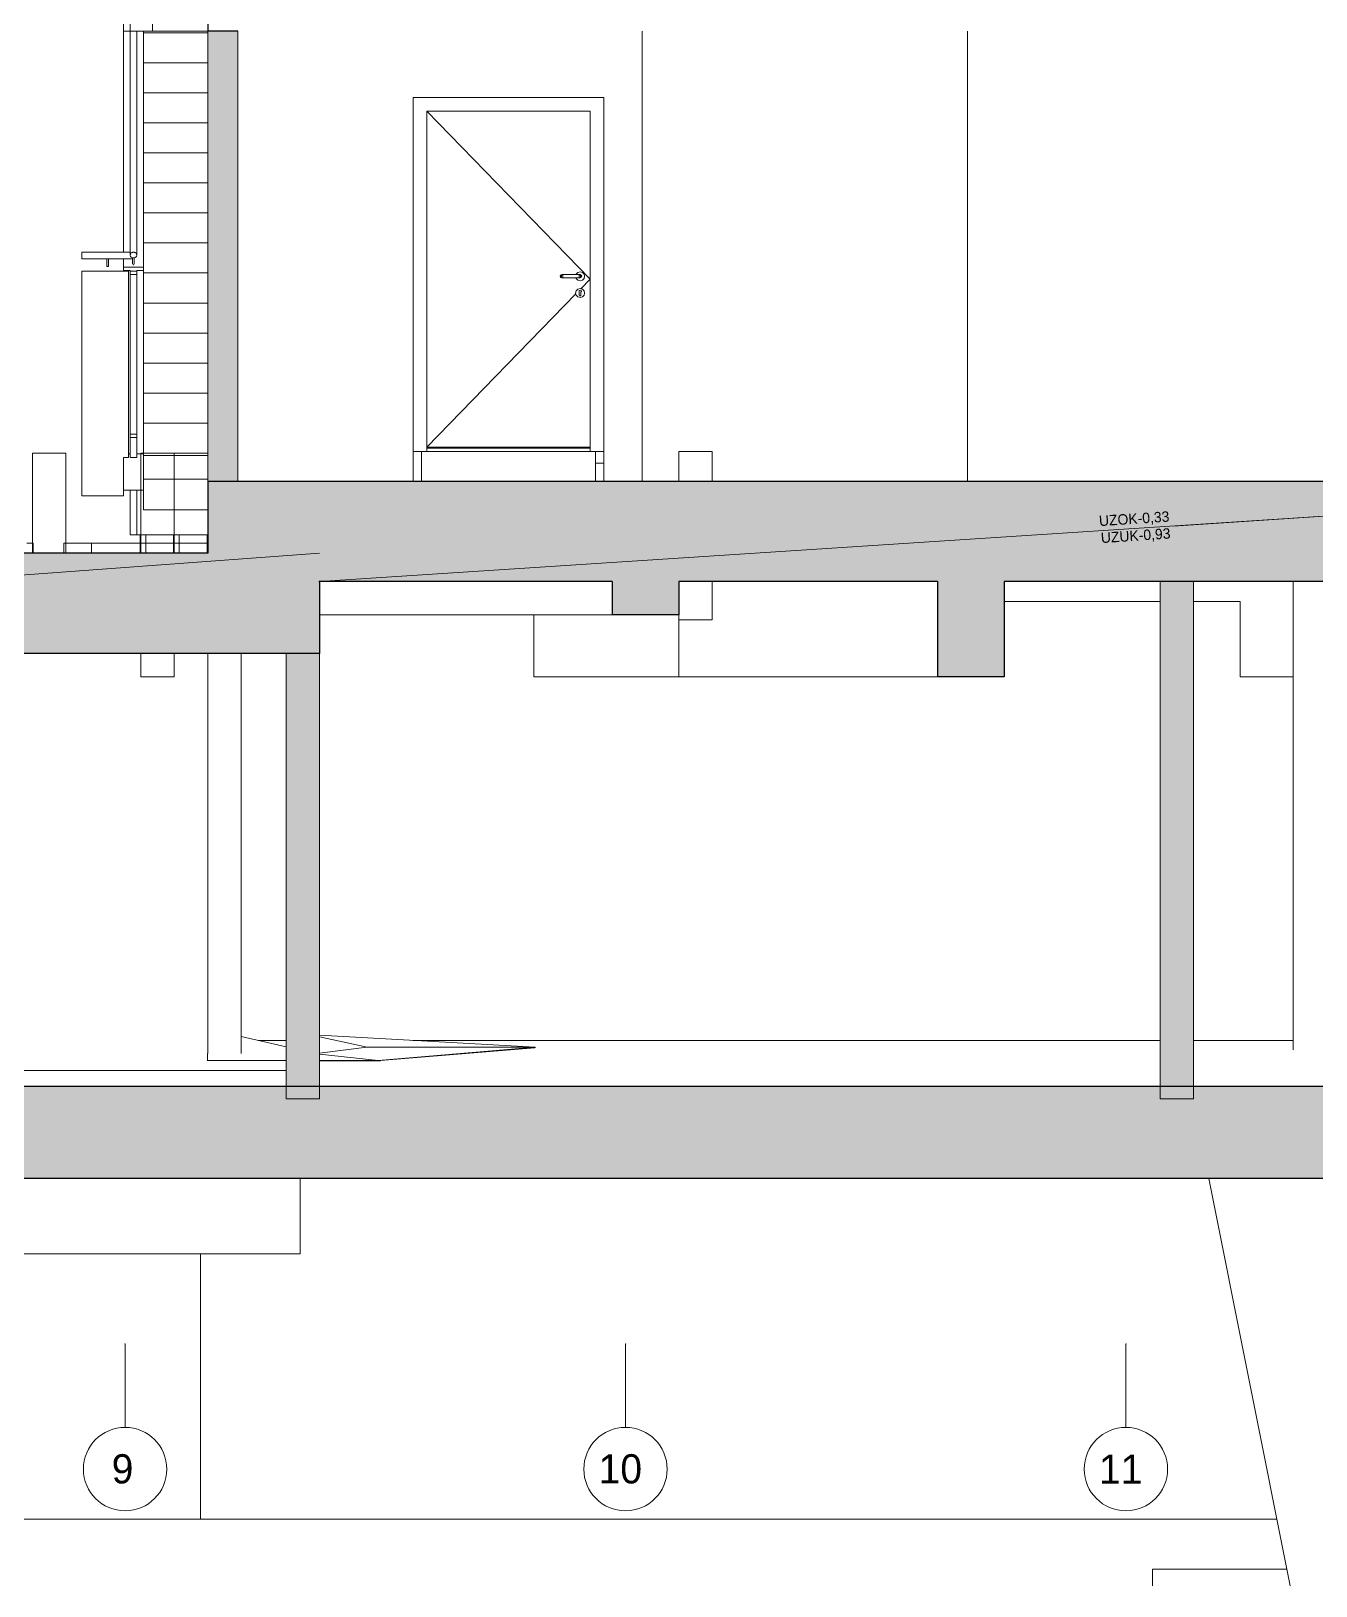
# Model space of a CAD drawing. Header units: metres. Extents: x -3.3 to 35.9, y -7 to 21.5.
# Drawn here: x 20.44 to 28.14, y -6.95 to 2.37 of the extents above; entities that cross this region are included whole.
import ezdxf

# ---------------------------------------------------------------- set-up
doc = ezdxf.new("R2010")
doc.units = ezdxf.units.M
doc.header["$MEASUREMENT"] = 0
doc.linetypes.add('Raster', pattern=[0.004, 0.002, -0.001, 0, -0.001])
doc.linetypes.add('Untersicht 1_1', pattern=[0.075, 0.025, -0.05])
for name, color, linetype in [('D_Schnitt D RB_1_000 Achsraster', 7, 'Continuous'), ('D_Schnitt D RB_1_110 Wand Aussen', 7, 'Continuous'), ('D_Schnitt D RB_1_111 Wand Aussen - Bohrpfahlwand 53', 7, 'Continuous'), ('D_Schnitt D RB_1_111 Wand Aussen - Bohrpfahlwand 80', 7, 'Continuous'), ('D_Schnitt D RB_1_112 Wand Aussen - Schachtwände', 7, 'Continuous'), ('D_Schnitt D RB_1_120 Wand Innen tragend', 7, 'Continuous'), ('D_Schnitt D RB_1_140 Brüstung', 7, 'Continuous'), ('D_Schnitt D RB_1_150 Stütze', 7, 'Continuous'), ('D_Schnitt D RB_1_210 Decke', 7, 'Continuous'), ('D_Schnitt D RB_1_211 Decke - Bohrpfahl Rost', 7, 'Continuous'), ('D_Schnitt D RB_1_250 Träger Unterzug', 7, 'Continuous'), ('D_Schnitt D RB_1_260 Fundament', 7, 'Continuous'), ('D_Schnitt D RB_1_270 Deckendurchbruchsymbol', 7, 'Continuous'), ('D_Schnitt D RB_1_410 Treppe', 7, 'Continuous'), ('D_Schnitt D RB_1_420 Rampe', 7, 'Continuous'), ('D_Schnitt D RB_1_910 Allgemein Lageplan Höhen', 7, 'Continuous'), ('D_Schnitt D RB_1_950 Polierplan Bemaßung', 7, 'Continuous')]:
    doc.layers.add(name, color=color, linetype=linetype)
doc.styles.add('ERSTELLTER_STIL_1', font='')
doc.styles.get('ERSTELLTER_STIL_1').set_extended_font_data('Eurostile')

msp = doc.modelspace()

# ---------------------------------------------------------------- hatches: boundary and pattern name
at = {"layer": 'D_Schnitt D RB_1_110 Wand Aussen', "linetype": 'Continuous', "lineweight": 0, "true_color": 0x000000}
msp.add_hatch(color=18, dxfattribs=at).paths.add_polyline_path([(21.495, 2.37), (21.495, -0.33), (21.675, -0.33), (21.675, 2.37)])
at = {"layer": 'D_Schnitt D RB_1_150 Stütze', "linetype": 'Continuous', "lineweight": 0, "true_color": 0x000000}
for points in [[(27.405, -0.93), (27.205, -0.93), (27.205, -3.9573), (27.405, -3.9573)], [(22.165, -1.36), (21.965, -1.36), (21.965, -3.9573), (22.165, -3.9573)]]:
    msp.add_hatch(color=18, dxfattribs=at).paths.add_polyline_path(points)
at = {"layer": 'D_Schnitt D RB_1_250 Träger Unterzug', "linetype": 'Continuous', "lineweight": 0, "true_color": 0x000000}
for points in [[(22.165, -0.33), (21.495, -0.33), (21.495, -0.76), (22.165, -0.76)], [(23.92, -0.33), (22.165, -0.33), (22.165, -0.93), (23.92, -0.93)], [(24.32, -0.33), (23.92, -0.33), (23.92, -1.13), (24.32, -1.13)], [(24.32, -0.93), (25.87, -0.93), (25.87, -0.33), (24.32, -0.33)], [(25.87, -1.5), (26.27, -1.5), (26.27, -0.33), (25.87, -0.33)], [(26.27, -0.93), (30.98, -0.93), (30.98, -0.33), (26.27, -0.33)], [(20.015, -0.76), (20.015, -1.36), (22.165, -1.36), (22.165, -0.76)]]:
    msp.add_hatch(color=18, dxfattribs=at).paths.add_polyline_path(points)
at = {"layer": 'D_Schnitt D RB_1_260 Fundament', "linetype": 'Continuous', "lineweight": 0, "true_color": 0x000000}
msp.add_hatch(color=18, dxfattribs=at).paths.add_polyline_path([(20.015, -3.9573), (20.015, -4.5074), (32.7907, -4.5074), (32.7891, -3.9573)])

# ---------------------------------------------------------------- linework, layer by layer
at = {"layer": 'D_Schnitt D RB_1_000 Achsraster', "color": 5, "linetype": 'Raster', "lineweight": 0, "ltscale": 1000}
for p, q in [((21, -5.5), (21, -6)), ((24, -5.5), (24, -6)), ((27, -5.5), (27, -6))]:
    msp.add_line(p, q, dxfattribs=at)
at = {"layer": 'D_Schnitt D RB_1_000 Achsraster', "color": 5, "linetype": 'Continuous', "lineweight": 0, "ltscale": 1000}
for centre in [(21, -6.25), (24, -6.25), (27, -6.25)]:
    msp.add_circle(centre, 0.25, dxfattribs=at)
at = {"layer": 'D_Schnitt D RB_1_000 Achsraster', "color": 5, "linetype": 'Raster', "lineweight": 0, "ltscale": 1000}
for p in [(21, -5.5), (21, -5.5), (24, -5.5), (24, -5.5), (27, -5.5), (27, -5.5)]:
    msp.add_point(p, dxfattribs=at)
at = {"layer": 'D_Schnitt D RB_1_110 Wand Aussen', "color": 7, "linetype": 'Continuous', "lineweight": 18, "ltscale": 1000}
for p, q in [((21.495, 2.37), (21.495, -0.33)), ((21.675, 2.37), (21.675, -0.33)), ((24.1, 2.37), (24.1, -0.33)), ((22.726, -0.33), (22.726, 1.972)), ((22.726, 1.972), (23.87, 1.972)), ((23.87, 1.972), (23.87, -0.33)), ((21.03, -0.3828), (21.03, -0.65)), ((21.07, -0.65), (21.07, -0.3828)), ((21.03, -0.65), (21.07, -0.65)), ((21.07, -0.65), (21.495, -0.65))]:
    msp.add_line(p, q, dxfattribs=at)
at = {"layer": 'D_Schnitt D RB_1_110 Wand Aussen', "color": 7, "linetype": 'Continuous', "lineweight": 13, "ltscale": 1000}
for p, q in [((22.808, -0.125), (22.808, 1.89)), ((22.808, 1.89), (23.788, 1.89)), ((22.808, 1.89), (23.788, 0.8825)), ((23.788, 1.89), (23.788, -0.125)), ((23.6109, 0.9071), (23.608, 0.9)), ((23.608, 0.9), (23.6109, 0.8929)), ((23.6125, 0.9071), (23.6097, 0.9)), ((23.6097, 0.9), (23.6125, 0.8929)), ((23.618, 0.91), (23.6109, 0.9071)), ((23.6109, 0.8929), (23.618, 0.89)), ((23.6173, 0.9071), (23.6152, 0.9)), ((23.6152, 0.9), (23.6173, 0.8929)), ((23.6191, 0.91), (23.618, 0.91)), ((23.6191, 0.89), (23.618, 0.89)), ((23.6224, 0.91), (23.6191, 0.91)), ((23.6224, 0.89), (23.6191, 0.89)), ((23.6273, 0.91), (23.6224, 0.91)), ((23.6273, 0.89), (23.6224, 0.89)), ((23.6245, 0.9071), (23.6234, 0.9)), ((23.6234, 0.9), (23.6245, 0.8929)), ((23.633, 0.91), (23.6273, 0.91)), ((23.633, 0.89), (23.6273, 0.89)), ((23.713, 0.91), (23.633, 0.91)), ((23.713, 0.89), (23.633, 0.89)), ((23.7037, 0.91), (23.7046, 0.9135)), ((23.7046, 0.8865), (23.7037, 0.89)), ((23.7046, 0.9135), (23.7145, 0.9234)), ((23.7145, 0.8766), (23.7046, 0.8865)), ((23.7187, 0.91), (23.713, 0.91)), ((23.7187, 0.89), (23.713, 0.89)), ((23.7145, 0.9234), (23.728, 0.927)), ((23.728, 0.873), (23.7145, 0.8766)), ((23.7236, 0.91), (23.7187, 0.91)), ((23.7236, 0.89), (23.7187, 0.89)), ((23.7215, 0.9071), (23.7226, 0.9)), ((23.7226, 0.9), (23.7215, 0.8929)), ((23.7269, 0.91), (23.7236, 0.91)), ((23.7269, 0.89), (23.7236, 0.89)), ((23.728, 0.91), (23.7269, 0.91)), ((23.728, 0.89), (23.7269, 0.89)), ((23.728, 0.927), (23.7415, 0.9234)), ((23.728, 0.91), (23.7351, 0.9071)), ((23.7351, 0.8929), (23.728, 0.89)), ((23.7415, 0.8766), (23.728, 0.873)), ((23.7287, 0.9071), (23.7308, 0.9)), ((23.7308, 0.9), (23.7287, 0.8929)), ((23.7328, 0.8257), (23.788, 0.8825)), ((23.7335, 0.9071), (23.7363, 0.9)), ((23.7363, 0.9), (23.7335, 0.8929)), ((23.7351, 0.9071), (23.738, 0.9)), ((23.738, 0.9), (23.7351, 0.8929)), ((23.7415, 0.9234), (23.7514, 0.9135)), ((23.7514, 0.8865), (23.7415, 0.8766)), ((23.7514, 0.9135), (23.755, 0.9)), ((23.755, 0.9), (23.7514, 0.8865)), ((22.808, -0.125), (23.7025, 0.7946)), ((23.701, 0.8), (23.7046, 0.8135)), ((23.7046, 0.7865), (23.701, 0.8)), ((23.7046, 0.8135), (23.7145, 0.8234)), ((23.7145, 0.7766), (23.7046, 0.7865)), ((23.7145, 0.8234), (23.728, 0.827)), ((23.728, 0.773), (23.7145, 0.7766)), ((23.7205, 0.8097), (23.7213, 0.8116)), ((23.7213, 0.8116), (23.7226, 0.8151)), ((23.7226, 0.8151), (23.728, 0.8174)), ((23.723, 0.8029), (23.723, 0.8044)), ((23.723, 0.8029), (23.723, 0.8)), ((23.723, 0.8), (23.723, 0.7971)), ((23.723, 0.7971), (23.723, 0.7913)), ((23.723, 0.7913), (23.723, 0.7875)), ((23.7245, 0.784), (23.723, 0.7875)), ((23.728, 0.7825), (23.7245, 0.784)), ((23.728, 0.827), (23.7415, 0.8234)), ((23.728, 0.8174), (23.7334, 0.8151)), ((23.7315, 0.784), (23.728, 0.7825)), ((23.7415, 0.7766), (23.728, 0.773)), ((23.733, 0.7875), (23.7315, 0.784)), ((23.7355, 0.8097), (23.733, 0.8044)), ((23.733, 0.8044), (23.733, 0.8029)), ((23.733, 0.8029), (23.733, 0.8)), ((23.733, 0.8), (23.733, 0.7971)), ((23.733, 0.7971), (23.733, 0.7913)), ((23.733, 0.7913), (23.733, 0.7875)), ((23.7334, 0.8151), (23.7347, 0.8116)), ((23.7347, 0.8116), (23.7355, 0.8097)), ((23.7415, 0.8234), (23.7514, 0.8135)), ((23.7514, 0.7865), (23.7415, 0.7766)), ((23.7514, 0.8135), (23.755, 0.8)), ((23.755, 0.8), (23.7514, 0.7865)), ((22.776, -0.15), (22.726, -0.15)), ((22.776, -0.33), (22.776, -0.15)), ((22.808, -0.15), (22.776, -0.15)), ((23.788, -0.125), (22.808, -0.125)), ((22.808, -0.125), (22.808, -0.13)), ((22.808, -0.13), (23.788, -0.13)), ((22.808, -0.13), (22.808, -0.15)), ((22.808, -0.15), (23.788, -0.15)), ((22.848, -0.125), (22.848, -0.13)), ((23.748, -0.13), (23.748, -0.125)), ((23.788, -0.13), (23.788, -0.125)), ((23.788, -0.15), (23.788, -0.13)), ((23.82, -0.15), (23.788, -0.15)), ((23.82, -0.15), (23.82, -0.33)), ((23.87, -0.15), (23.82, -0.15))]:
    msp.add_line(p, q, dxfattribs=at)
at = {"layer": 'D_Schnitt D RB_1_111 Wand Aussen - Bohrpfahlwand 53', "color": 7, "linetype": 'Continuous', "lineweight": 18, "ltscale": 1000}
for p, q in [((20.4097, -0.7), (20.4488, -0.7)), ((20.4488, -0.7), (20.4488, -0.76)), ((20.6332, -0.76), (20.6332, -0.7)), ((20.6332, -0.7), (20.6697, -0.7)), ((20.6697, -0.7), (20.7068, -0.7)), ((20.7068, -0.7), (20.7389, -0.7)), ((20.7389, -0.7), (20.7649, -0.7)), ((20.7649, -0.7), (20.784, -0.7)), ((20.784, -0.7), (20.7958, -0.7)), ((20.7958, -0.7), (20.7989, -0.7)), ((21.4911, -0.7), (20.7989, -0.7)), ((20.7989, -0.7), (20.7989, -0.76))]:
    msp.add_line(p, q, dxfattribs=at)
at = {"layer": 'D_Schnitt D RB_1_111 Wand Aussen - Bohrpfahlwand 80', "color": 7, "linetype": 'Continuous', "lineweight": 18, "ltscale": 1000}
for p, q in [((21.4922, -0.655), (21.4922, -0.65)), ((21.4911, -0.76), (21.4911, -0.655)), ((21.495, -0.655), (21.4911, -0.655)), ((26.27, -1.05), (27.205, -1.05)), ((27.405, -1.05), (27.685, -1.05)), ((27.685, -1.5), (27.685, -1.05)), ((21.7997, -3.6805), (21.965, -3.6805)), ((22.7253, -3.6806), (27.205, -3.6809)), ((27.405, -3.681), (28.0023, -3.681)), ((21.4527, -6.55), (21.4527, -4.9602)), ((21.4527, -6.55), (17.9115, -6.55)), ((21.4911, -6.55), (21.4527, -6.55)), ((21.4911, -6.55), (21.9868, -6.55)), ((21.9868, -6.55), (27.9045, -6.55))]:
    msp.add_line(p, q, dxfattribs=at)
at = {"layer": 'D_Schnitt D RB_1_112 Wand Aussen - Schachtwände', "color": 7, "linetype": 'Continuous', "lineweight": 18, "ltscale": 1000}
msp.add_line((23.68, -0.13), (23.68, -0.125), dxfattribs=at)
at = {"layer": 'D_Schnitt D RB_1_120 Wand Innen tragend', "color": 7, "linetype": 'Continuous', "lineweight": 18, "ltscale": 1000}
for p, q in [((26.05, -0.33), (26.05, 2.37)), ((23.82, -0.22), (23.87, -0.22)), ((21.495, -3.7589), (21.495, -1.36)), ((21.695, -1.36), (21.695, -3.7589)), ((27.16, -6.95), (27.16, -6.85)), ((27.16, -6.85), (27.165, -6.85)), ((27.165, -6.85), (27.1801, -6.85)), ((27.1801, -6.85), (27.2051, -6.85)), ((27.2051, -6.85), (27.2398, -6.85)), ((27.2398, -6.85), (27.2839, -6.85)), ((27.2839, -6.85), (27.3371, -6.85)), ((27.3371, -6.85), (27.399, -6.85)), ((27.399, -6.85), (27.469, -6.85)), ((27.469, -6.85), (27.5466, -6.85)), ((27.5466, -6.85), (27.6311, -6.85)), ((27.6311, -6.85), (27.722, -6.85)), ((27.722, -6.85), (27.8183, -6.85)), ((27.8183, -6.85), (27.9195, -6.85)), ((27.9195, -6.85), (27.9644, -6.85))]:
    msp.add_line(p, q, dxfattribs=at)
at = {"layer": 'D_Schnitt D RB_1_140 Brüstung', "color": 7, "linetype": 'Continuous', "lineweight": 18, "ltscale": 1000}
for p, q in [((21.03, 2.37), (21.03, 3.716)), ((21.165, 2.37), (21.165, 3.716)), ((20.99, 2.3694), (20.99, 2.7184)), ((20.99, 2.3694), (20.99, 1.0441)), ((21.11, 2.3694), (20.99, 2.3694)), ((21.07, 2.37), (21.03, 2.37)), ((21.165, 2.37), (21.07, 2.37)), ((21.11, 2.3694), (21.11, 2.37)), ((21.11, 0.9541), (21.11, 2.3694)), ((20.99, 1.0041), (20.99, 0.9541)), ((20.99, 0.9541), (21.11, 0.9541)), ((20.99, 0.9341), (20.99, 0.9541)), ((21.03, 0.9341), (20.99, 0.9341)), ((20.99, 0.9341), (20.99, 0.9301)), ((21.03, 0.9301), (21.03, 0.9341)), ((21.11, 0.9341), (21.07, 0.9341)), ((21.07, 0.9341), (21.07, 0.9301)), ((21.11, 0.9341), (21.11, 0.9541)), ((20.74, 0.9301), (21.02, 0.9301)), ((20.74, 0.9301), (20.74, -0.4159)), ((21.02, -0.185), (21.02, 0.9301)), ((21.03, 0.9101), (21.03, 0.9301)), ((21.03, 0.9301), (21.07, 0.9301)), ((21.03, -0.0459), (21.03, 0.9101)), ((21.07, 0.9101), (21.03, 0.9101)), ((21.07, 0.9301), (21.07, 0.9101)), ((21.07, 0.9101), (21.07, -0.0459)), ((21.03, -0.0659), (21.03, -0.0459)), ((21.03, -0.0459), (21.07, -0.0459)), ((21.03, -0.185), (21.03, -0.0659)), ((21.03, -0.0659), (21.07, -0.0659)), ((21.07, -0.0459), (21.07, -0.0659)), ((21.07, -0.0659), (21.07, -0.185)), ((20.99, -0.4159), (20.99, -0.185)), ((20.99, -0.185), (21.02, -0.185)), ((21.02, -0.1638), (21.03, -0.1638)), ((21.07, -0.185), (21.03, -0.185)), ((21.07, -0.1638), (21.11, -0.1638)), ((20.74, -0.4159), (20.99, -0.4159)), ((21.11, -0.3828), (20.99, -0.3828))]:
    msp.add_line(p, q, dxfattribs=at)
at = {"layer": 'D_Schnitt D RB_1_140 Brüstung', "color": 7, "linetype": 'Continuous', "lineweight": 13, "ltscale": 1000}
for p, q in [((21.03, 2.3694), (21.03, 1.0275)), ((21.07, 2.3694), (21.07, 1.0275)), ((20.74, 1.0438), (20.74, 1.0441)), ((21.03, 1.0441), (20.74, 1.0441)), ((20.74, 1.0429), (20.74, 1.0438)), ((20.74, 1.0414), (20.74, 1.0429)), ((20.74, 1.0394), (20.74, 1.0414)), ((20.74, 1.037), (20.74, 1.0394)), ((20.74, 1.0341), (20.74, 1.037)), ((20.74, 1.0309), (20.74, 1.0341)), ((20.74, 1.0276), (20.74, 1.0309)), ((20.74, 1.0241), (20.74, 1.0276)), ((21.0303, 1.0304), (21.03, 1.0275)), ((21.03, 1.0275), (21.0303, 1.0246)), ((21.0312, 1.0332), (21.0303, 1.0304)), ((21.0327, 1.0358), (21.0312, 1.0332)), ((21.0347, 1.0382), (21.0327, 1.0358)), ((21.0371, 1.0402), (21.0347, 1.0382)), ((21.04, 1.0419), (21.0371, 1.0402)), ((21.0432, 1.0431), (21.04, 1.0419)), ((21.0465, 1.0439), (21.0432, 1.0431)), ((21.05, 1.0441), (21.0465, 1.0439)), ((21.0535, 1.0439), (21.05, 1.0441)), ((21.0568, 1.0431), (21.0535, 1.0439)), ((21.06, 1.0419), (21.0568, 1.0431)), ((21.0629, 1.0402), (21.06, 1.0419)), ((21.0653, 1.0382), (21.0629, 1.0402)), ((21.0673, 1.0358), (21.0653, 1.0382)), ((21.0688, 1.0332), (21.0673, 1.0358)), ((21.0697, 1.0304), (21.0688, 1.0332)), ((21.07, 1.0275), (21.0697, 1.0304)), ((21.0697, 1.0246), (21.07, 1.0275)), ((20.74, 1.0206), (20.74, 1.0241)), ((20.74, 1.0173), (20.74, 1.0206)), ((20.74, 1.0141), (20.74, 1.0173)), ((20.74, 1.0112), (20.74, 1.0141)), ((20.74, 1.0088), (20.74, 1.0112)), ((20.74, 1.0068), (20.74, 1.0088)), ((20.74, 1.0053), (20.74, 1.0068)), ((20.74, 1.0044), (20.74, 1.0053)), ((20.74, 1.0041), (20.74, 1.0044)), ((20.89, 1.0041), (20.74, 1.0041)), ((20.89, 0.9591), (20.89, 1.0041)), ((20.8901, 1.0041), (20.8903, 1.0041)), ((20.8901, 0.9591), (20.8903, 0.9591)), ((20.8903, 1.0041), (20.8907, 1.0041)), ((20.8903, 0.9591), (20.8907, 0.9591)), ((20.8907, 1.0041), (20.8912, 1.0041)), ((20.8907, 0.9591), (20.8912, 0.9591)), ((20.8912, 1.0041), (20.8918, 1.0041)), ((20.8912, 0.9591), (20.8918, 0.9591)), ((20.8918, 1.0041), (20.8925, 1.0041)), ((20.8918, 0.9591), (20.8925, 0.9591)), ((20.8925, 1.0041), (20.8933, 1.0041)), ((20.8925, 0.9591), (20.8933, 0.9591)), ((20.8933, 1.0041), (20.8941, 1.0041)), ((20.8933, 0.9591), (20.8941, 0.9591)), ((20.8941, 1.0041), (20.895, 1.0041)), ((20.8941, 0.9591), (20.895, 0.9591)), ((20.895, 1.0041), (20.8959, 1.0041)), ((20.895, 0.9591), (20.8959, 0.9591)), ((20.8959, 1.0041), (20.8967, 1.0041)), ((20.8959, 0.9591), (20.8967, 0.9591)), ((20.8967, 1.0041), (20.8975, 1.0041)), ((20.8967, 0.9591), (20.8975, 0.9591)), ((20.8975, 1.0041), (20.8982, 1.0041)), ((20.8975, 0.9591), (20.8982, 0.9591)), ((20.8982, 1.0041), (20.8988, 1.0041)), ((20.8982, 0.9591), (20.8988, 0.9591)), ((20.8988, 1.0041), (20.8993, 1.0041)), ((20.8988, 0.9591), (20.8993, 0.9591)), ((20.8993, 1.0041), (20.8997, 1.0041)), ((20.8993, 0.9591), (20.8997, 0.9591)), ((20.8997, 1.0041), (20.8999, 1.0041)), ((20.8997, 0.9591), (20.8999, 0.9591)), ((20.9, 0.9591), (20.9, 1.0041)), ((21.045, 1.0041), (20.9, 1.0041)), ((21.0303, 1.0246), (21.0312, 1.0218)), ((21.0312, 1.0218), (21.0327, 1.0191)), ((21.0327, 1.0191), (21.0347, 1.0168)), ((21.0347, 1.0168), (21.0371, 1.0147)), ((21.0371, 1.0147), (21.04, 1.0131)), ((21.04, 1.0131), (21.0432, 1.0118)), ((21.0432, 1.0118), (21.0465, 1.0111)), ((21.045, 0.9728), (21.045, 1.0114)), ((21.0465, 1.0111), (21.05, 1.0108)), ((21.0483, 0.9698), (21.0491, 0.9698)), ((21.0491, 0.9698), (21.05, 0.9698)), ((21.05, 1.0108), (21.0535, 1.0111)), ((21.05, 0.9698), (21.0509, 0.9698)), ((21.0509, 0.9698), (21.0517, 0.9698)), ((21.0535, 1.0111), (21.0568, 1.0118)), ((21.055, 0.9728), (21.055, 1.0114)), ((21.0568, 1.0118), (21.06, 1.0131)), ((21.06, 1.0131), (21.0629, 1.0147)), ((21.0629, 1.0147), (21.0653, 1.0168)), ((21.0653, 1.0168), (21.0673, 1.0191)), ((21.0673, 1.0191), (21.0688, 1.0218)), ((21.0688, 1.0218), (21.0697, 1.0246))]:
    msp.add_line(p, q, dxfattribs=at)
at = {"layer": 'D_Schnitt D RB_1_150 Stütze', "color": 7, "linetype": 'Continuous', "lineweight": 18, "ltscale": 1000}
for p, q in [((27.205, -0.93), (27.205, -4.03)), ((27.405, -0.93), (27.405, -4.03)), ((21.965, -1.36), (21.965, -4.03)), ((22.165, -1.36), (22.165, -4.03)), ((22.165, -4.03), (21.965, -4.03)), ((27.405, -4.03), (27.205, -4.03))]:
    msp.add_line(p, q, dxfattribs=at)
at = {"layer": 'D_Schnitt D RB_1_150 Stütze', "color": 7, "linetype": 'Continuous', "lineweight": 13, "ltscale": 1000}
msp.add_line((28.0023, -3.737), (28.0023, -0.93), dxfattribs=at)
at = {"layer": 'D_Schnitt D RB_1_210 Decke', "color": 7, "linetype": 'Continuous', "lineweight": 25, "ltscale": 1000}
for p in [(21.495, 2.57), (21.675, 2.37)]:
    msp.add_line(p, (21.495, 2.37), dxfattribs=at)
at = {"layer": 'D_Schnitt D RB_1_210 Decke', "color": 7, "linetype": 'Continuous', "lineweight": 13, "ltscale": 1000}
msp.add_line((21.165, 2.37), (21.495, 2.37), dxfattribs=at)
at = {"layer": 'D_Schnitt D RB_1_211 Decke - Bohrpfahl Rost', "color": 8, "linetype": 'Continuous', "lineweight": 13, "ltscale": 1000}
msp.add_line((27.685, -1.5), (28.0023, -1.5), dxfattribs=at)
at = {"layer": 'D_Schnitt D RB_1_250 Träger Unterzug', "color": 7, "linetype": 'Continuous', "lineweight": 25, "ltscale": 1000}
for p, q in [((21.495, -0.33), (21.495, -0.76)), ((21.675, -0.33), (21.495, -0.33)), ((22.165, -0.33), (21.675, -0.33)), ((23.92, -0.33), (22.165, -0.33)), ((24.32, -0.33), (23.92, -0.33)), ((25.87, -0.33), (24.32, -0.33)), ((26.27, -0.33), (25.87, -0.33)), ((30.98, -0.33), (26.27, -0.33)), ((21.495, -0.76), (20.015, -0.76)), ((23.92, -0.93), (22.165, -0.93)), ((22.165, -0.93), (22.165, -1.36)), ((23.92, -0.93), (23.92, -1.13)), ((24.32, -0.93), (24.32, -1.13)), ((25.87, -0.93), (24.32, -0.93)), ((25.87, -0.93), (25.87, -1.5)), ((26.27, -0.93), (26.27, -1.5)), ((27.205, -0.93), (26.27, -0.93)), ((27.405, -0.93), (27.205, -0.93)), ((29.58, -0.93), (27.405, -0.93)), ((24.32, -1.13), (23.92, -1.13)), ((21.965, -1.36), (20.015, -1.36)), ((22.165, -1.36), (21.965, -1.36)), ((26.27, -1.5), (25.87, -1.5))]:
    msp.add_line(p, q, dxfattribs=at)
at = {"layer": 'D_Schnitt D RB_1_250 Träger Unterzug', "color": 7, "linetype": 'Continuous', "lineweight": 13, "ltscale": 1000}
for p, q in [((23.92, -1.13), (22.165, -1.13)), ((23.45, -1.13), (23.45, -1.5)), ((24.32, -1.16), (24.32, -1.5)), ((23.45, -1.5), (24.32, -1.5)), ((25.87, -1.5), (24.32, -1.5))]:
    msp.add_line(p, q, dxfattribs=at)
at = {"layer": 'D_Schnitt D RB_1_260 Fundament', "color": 7, "linetype": 'Continuous', "lineweight": 18, "ltscale": 1000}
for p, q in [((16.925, -3.86), (21.965, -3.86)), ((21.965, -3.8601), (16.925, -3.8601)), ((22.05, -4.9602), (22.05, -4.5074)), ((27.4967, -4.5074), (27.9843, -6.95)), ((22.05, -4.9602), (14.05, -4.9602))]:
    msp.add_line(p, q, dxfattribs=at)
at = {"layer": 'D_Schnitt D RB_1_260 Fundament', "color": 7, "linetype": 'Continuous', "lineweight": 25, "ltscale": 1000}
for p, q in [((32.7891, -3.9573), (20.015, -3.9573)), ((32.7907, -4.5074), (20.015, -4.5074))]:
    msp.add_line(p, q, dxfattribs=at)
at = {"layer": 'D_Schnitt D RB_1_270 Deckendurchbruchsymbol', "color": 7, "linetype": 'Continuous', "lineweight": 13, "ltscale": 1000}
for p, q in [((20.445, -0.16), (20.645, -0.16)), ((20.445, -0.76), (20.445, -0.16)), ((20.645, -0.76), (20.645, -0.16)), ((21.0945, -0.16), (21.2945, -0.16)), ((21.0945, -0.76), (21.0945, -0.16)), ((21.2945, -0.76), (21.2945, -0.16)), ((24.32, -0.15), (24.52, -0.15)), ((24.32, -0.33), (24.32, -0.15)), ((24.52, -0.33), (24.52, -0.15)), ((21.09, -0.76), (21.09, -0.65)), ((21.1234, -0.76), (21.1234, -0.65)), ((21.29, -0.76), (21.29, -0.65)), ((21.3234, -0.76), (21.3234, -0.65)), ((24.52, -1.16), (24.52, -0.93)), ((24.32, -1.16), (24.32, -1.13)), ((24.32, -1.16), (24.52, -1.16)), ((21.0945, -1.5), (21.0945, -1.36)), ((21.2945, -1.5), (21.2945, -1.36)), ((21.0945, -1.5), (21.2945, -1.5))]:
    msp.add_line(p, q, dxfattribs=at)
at = {"layer": 'D_Schnitt D RB_1_410 Treppe', "color": 7, "linetype": 'Continuous', "lineweight": 18, "ltscale": 1000}
for p, q in [((21.11, 2.36), (21.495, 2.36)), ((21.11, 2.18), (21.495, 2.18)), ((21.11, 2), (21.495, 2)), ((21.11, 1.82), (21.495, 1.82)), ((21.11, 1.64), (21.495, 1.64)), ((21.11, 1.46), (21.495, 1.46)), ((21.11, 1.28), (21.495, 1.28)), ((21.11, 1.1), (21.495, 1.1)), ((21.11, 0.92), (21.11, 0.9341)), ((21.11, 0.92), (21.495, 0.92)), ((21.11, 0.91), (21.11, 0.92)), ((21.11, 0.74), (21.11, 0.91)), ((21.11, 0.74), (21.495, 0.74)), ((21.11, 0.73), (21.11, 0.74)), ((21.11, 0.56), (21.11, 0.73)), ((21.11, 0.56), (21.495, 0.56)), ((21.11, 0.55), (21.11, 0.56)), ((21.11, 0.38), (21.11, 0.55)), ((21.11, 0.38), (21.495, 0.38)), ((21.11, 0.37), (21.11, 0.38)), ((21.11, 0.2), (21.11, 0.37)), ((21.11, 0.2), (21.495, 0.2)), ((21.11, 0.19), (21.11, 0.2)), ((21.11, 0.02), (21.11, 0.19)), ((21.11, 0.02), (21.495, 0.02)), ((21.11, 0.01), (21.11, 0.02)), ((21.11, -0.16), (21.11, 0.01)), ((21.11, -0.175), (21.11, -0.16)), ((21.11, -0.315), (21.11, -0.175)), ((21.11, -0.175), (21.495, -0.175)), ((21.495, -0.16), (21.2945, -0.16)), ((21.11, -0.5), (21.11, -0.315)), ((21.11, -0.315), (21.495, -0.315)), ((21.11, -0.5), (21.495, -0.5))]:
    msp.add_line(p, q, dxfattribs=at)
at = {"layer": 'D_Schnitt D RB_1_420 Rampe', "color": 7, "linetype": 'Continuous', "lineweight": 13, "ltscale": 1000}
for p, q in [((21.695, -3.656), (21.965, -3.7192)), ((22.165, -3.6495), (23.4582, -3.7212)), ((22.452, -3.7212), (22.165, -3.6594)), ((22.165, -3.7564), (22.4487, -3.7214)), ((22.4487, -3.7214), (22.5669, -3.7214)), ((23.4582, -3.7212), (22.452, -3.7212)), ((22.452, -3.7212), (22.452, -3.7212)), ((23.4565, -3.7216), (22.5166, -3.7996)), ((23.4565, -3.7244), (22.5303, -3.8013)), ((22.5669, -3.7214), (23.4485, -3.7216)), ((23.4485, -3.7216), (23.4544, -3.7211)), ((23.455, -3.721), (23.4574, -3.7208)), ((23.4565, -3.7244), (23.4565, -3.7216)), ((23.4591, -3.7216), (23.4565, -3.7216)), ((23.4574, -3.7208), (23.4591, -3.7216)), ((23.459, -3.7243), (23.4591, -3.7216)), ((21.4948, -3.7578), (21.495, -3.7578)), ((21.4948, -3.8012), (21.4948, -3.7578)), ((21.965, -3.8012), (21.4948, -3.8012)), ((21.4948, -3.8025), (21.4948, -3.8012)), ((22.5166, -3.7996), (22.165, -3.7626)), ((22.165, -3.7627), (22.5166, -3.7998)), ((22.5303, -3.8012), (22.165, -3.8012)), ((22.165, -3.8026), (22.5301, -3.8026)), ((22.5166, -3.7996), (22.5166, -3.7996)), ((22.5166, -3.7998), (22.5303, -3.8012)), ((22.5301, -3.8026), (22.5303, -3.8012))]:
    msp.add_line(p, q, dxfattribs=at)
at = {"layer": 'D_Schnitt D RB_1_910 Allgemein Lageplan Höhen', "color": 7, "linetype": 'Continuous', "lineweight": 13, "ltscale": 1000}
for p, q in [((23.01, -0.13), (23.0086, -0.125)), ((23.0267, -0.13), (23.0281, -0.125))]:
    msp.add_line(p, q, dxfattribs=at)
at = {"layer": 'D_Schnitt D RB_1_950 Polierplan Bemaßung', "color": 7, "linetype": 'Untersicht 1_1', "lineweight": 13, "ltscale": 1000}
for p, q in [((22.1675, -0.9298), (31.38, -0.33)), ((31.38, -0.33), (27.2847, -0.5967)), ((14.0075, -1.3598), (22.165, -0.76)), ((22.165, -0.76), (16.0798, -1.2074))]:
    msp.add_line(p, q, dxfattribs=at)
at = {"layer": 'D_Schnitt D RB_1_950 Polierplan Bemaßung', "color": 7, "linetype": 'Continuous', "lineweight": 13, "ltscale": 1000}
msp.add_circle((22.165, -0.93), 0.0025, dxfattribs=at)

# ---------------------------------------------------------------- texts
at = {"layer": 'D_Schnitt D RB_1_000 Achsraster', "color": 5, "linetype": 'Continuous', "lineweight": 0, "char_height": 0.175, "attachment_point": 1, "style": 'ERSTELLTER_STIL_1'}
for s, insert in [('\\A1;{\\pql;\\pt0;\\fEurostile|b0|i0|c0|p0;\\W1.000000;9}', (20.9195, -6.1607)), ('\\A1;{\\pql;\\pt0;\\fEurostile|b0|i0|c0|p0;\\W1.000000;10}', (23.839, -6.1607)), ('\\A1;{\\pql;\\pt0;\\fEurostile|b0|i0|c0|p0;\\W1.000000;11}', (26.839, -6.1625))]:
    msp.add_mtext(s, dxfattribs=dict(at, insert=insert))
at = {"layer": 'D_Schnitt D RB_1_950 Polierplan Bemaßung', "color": 7, "linetype": 'Continuous', "lineweight": 13, "char_height": 0.0625, "rotation": 3.72534, "style": 'ERSTELLTER_STIL_1'}
for s, insert, attachment_point in [('\\A1;{\\pqr;\\pt0,1;\\fEurostile|b0|i0|c0|p0;\\W1.000000; UZOK}', (27.0683, -0.5201), 3), ('\\A1;{\\pql;\\pt0,1;\\fEurostile|b0|i0|c0|p0;\\W1.000000;-0,33\\fEurostile|b0|i0|c0|p0;\\W1.000000;\\A1{\\H.66x;\\S^  ;}\\fEurostile|b0|i0|c0|p0;\\W1.000000;\\fEurostile|b0|i0|c0|p0;\\W1.000000;\\A1{\\H.66x;\\S^  ;}\\fEurostile|b0|i0|c0|p0;\\W1.000000;\\fEurostile|b0|i0|c0|p0;\\W1.000000;\\fEurostile|b0|i0|c0|p0;\\W1.000000;\\fEurostile|b0|i0|c0|p0;\\W1.000000;\\fEurostile|b0|i0|c0|p0;\\W1.000000;\\fEurostile|b0|i0|c0|p0;\\W1.000000;\\fEurostile|b0|i0|c0|p0;\\W1.000000;\\A1{\\H.66x;\\S^  ;}\\fEurostile|b0|i0|c0|p0;\\W1.000000;\\fEurostile|b0|i0|c0|p0;\\W1.000000;\\A1{\\H.66x;\\S^  ;}\\fEurostile|b0|i0|c0|p0;\\W1.000000;\\fEurostile|b0|i0|c0|p0;\\W1.000000;\\fEurostile|b0|i0|c0|p0;\\W1.000000;\\fEurostile|b0|i0|c0|p0;\\W1.000000;\\fEurostile|b0|i0|c0|p0;\\W1.000000;\\fEurostile|b0|i0|c0|p0;\\W1.000000;\\fEurostile|b0|i0|c0|p0;\\W1.000000;\\A1{\\H.66x;\\S^  ;}\\fEurostile|b0|i0|c0|p0;\\W1.000000;\\fEurostile|b0|i0|c0|p0;\\W1.000000;\\A1{\\H.66x;\\S^  ;}\\fEurostile|b0|i0|c0|p0;\\W1.000000;\\fEurostile|b0|i0|c0|p0;\\W1.000000;\\fEurostile|b0|i0|c0|p0;\\W1.000000;\\fEurostile|b0|i0|c0|p0;\\W1.000000;\\fEurostile|b0|i0|c0|p0;\\W1.000000;\\fEurostile|b0|i0|c0|p0;\\W1.000000;\\fEurostile|b0|i0|c0|p0;\\W1.000000;\\A1{\\H.66x;\\S^  ;}\\fEurostile|b0|i0|c0|p0;\\W1.000000;\\fEurostile|b0|i0|c0|p0;\\W1.000000;\\fEurostile|b0|i0|c0|p0;\\W1.000000;\\fEurostile|b0|i0|c0|p0;\\W1.000000;\\fEurostile|b0|i0|c0|p0;\\W1.000000;\\fEurostile|b0|i0|c0|p0;\\W1.000000;\\fEurostile|b0|i0|c0|p0;\\W1.000000;\\fEurostile|b0|i0|c0|p0;\\W1.000000;\\fEurostile|b0|i0|c0|p0;\\W1.000000;\\fEurostile|b0|i0|c0|p0;\\W1.000000;\\fEurostile|b0|i0|c0|p0;\\W1.000000;\\fEurostile|b0|i0|c0|p0;\\W1.000000;\\fEurostile|b0|i0|c0|p0;\\W1.000000;\\fEurostile|b0|i0|c0|p0;\\W1.000000;\\fEurostile|b0|i0|c0|p0;\\W1.000000;\\fEurostile|b0|i0|c0|p0;\\W1.000000;\\fEurostile|b0|i0|c0|p0;\\W1.000000;\\fEurostile|b0|i0|c0|p0;\\W1.000000;\\fEurostile|b0|i0|c0|p0;\\W1.000000;}', (27.0683, -0.5201), 1), ('\\A1;{\\pqr;\\pt0,1;\\fEurostile|b0|i0|c0|p0;\\W1.000000;UZUK}', (27.0749, -0.6221), 3), ('\\A1;{\\pql;\\pt0,1;\\fEurostile|b0|i0|c0|p0;\\W1.000000;-0,93\\fEurostile|b0|i0|c0|p0;\\W1.000000;\\A1{\\H.66x;\\S^  ;}\\fEurostile|b0|i0|c0|p0;\\W1.000000;\\fEurostile|b0|i0|c0|p0;\\W1.000000;\\A1{\\H.66x;\\S^  ;}\\fEurostile|b0|i0|c0|p0;\\W1.000000;\\fEurostile|b0|i0|c0|p0;\\W1.000000;\\fEurostile|b0|i0|c0|p0;\\W1.000000;\\fEurostile|b0|i0|c0|p0;\\W1.000000;\\fEurostile|b0|i0|c0|p0;\\W1.000000;\\fEurostile|b0|i0|c0|p0;\\W1.000000;\\fEurostile|b0|i0|c0|p0;\\W1.000000;\\A1{\\H.66x;\\S^  ;}\\fEurostile|b0|i0|c0|p0;\\W1.000000;\\fEurostile|b0|i0|c0|p0;\\W1.000000;\\A1{\\H.66x;\\S^  ;}\\fEurostile|b0|i0|c0|p0;\\W1.000000;\\fEurostile|b0|i0|c0|p0;\\W1.000000;\\fEurostile|b0|i0|c0|p0;\\W1.000000;\\fEurostile|b0|i0|c0|p0;\\W1.000000;\\fEurostile|b0|i0|c0|p0;\\W1.000000;\\fEurostile|b0|i0|c0|p0;\\W1.000000;\\fEurostile|b0|i0|c0|p0;\\W1.000000;\\A1{\\H.66x;\\S^  ;}\\fEurostile|b0|i0|c0|p0;\\W1.000000;\\fEurostile|b0|i0|c0|p0;\\W1.000000;\\A1{\\H.66x;\\S^  ;}\\fEurostile|b0|i0|c0|p0;\\W1.000000;\\fEurostile|b0|i0|c0|p0;\\W1.000000;\\fEurostile|b0|i0|c0|p0;\\W1.000000;\\fEurostile|b0|i0|c0|p0;\\W1.000000;\\fEurostile|b0|i0|c0|p0;\\W1.000000;\\fEurostile|b0|i0|c0|p0;\\W1.000000;\\fEurostile|b0|i0|c0|p0;\\W1.000000;\\A1{\\H.66x;\\S^  ;}\\fEurostile|b0|i0|c0|p0;\\W1.000000;\\fEurostile|b0|i0|c0|p0;\\W1.000000;\\fEurostile|b0|i0|c0|p0;\\W1.000000;\\fEurostile|b0|i0|c0|p0;\\W1.000000;\\fEurostile|b0|i0|c0|p0;\\W1.000000;\\fEurostile|b0|i0|c0|p0;\\W1.000000;\\fEurostile|b0|i0|c0|p0;\\W1.000000;\\fEurostile|b0|i0|c0|p0;\\W1.000000;\\fEurostile|b0|i0|c0|p0;\\W1.000000;\\fEurostile|b0|i0|c0|p0;\\W1.000000;\\fEurostile|b0|i0|c0|p0;\\W1.000000;\\fEurostile|b0|i0|c0|p0;\\W1.000000;\\fEurostile|b0|i0|c0|p0;\\W1.000000;\\fEurostile|b0|i0|c0|p0;\\W1.000000;\\fEurostile|b0|i0|c0|p0;\\W1.000000;\\fEurostile|b0|i0|c0|p0;\\W1.000000;\\fEurostile|b0|i0|c0|p0;\\W1.000000;\\fEurostile|b0|i0|c0|p0;\\W1.000000;\\fEurostile|b0|i0|c0|p0;\\W1.000000;}', (27.0749, -0.6214), 1)]:
    msp.add_mtext(s, dxfattribs=dict(at, insert=insert, attachment_point=attachment_point))

doc.saveas('drawing.dxf')
